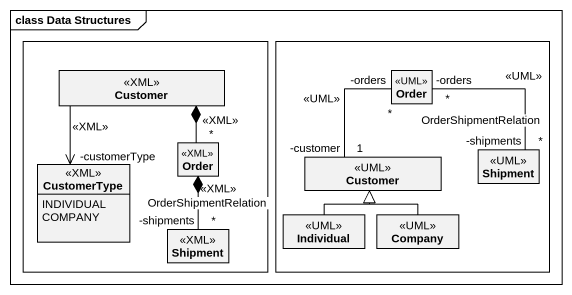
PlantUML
@startuml
mainframe class Data Structures
hide circle
hide empty members
rectangle " " as rectangle1 {
  class Customer <<XML>>
  enum CustomerType <<XML>> {
    INDIVIDUAL
    COMPANY
  }
  class "Order" as Order_2 <<XML>>
  class "Shipment" as Shipment_2 <<XML>>
}
rectangle " " as rectangle2 {
  class Order <<UML>>
  class "Customer" as Customer_2 <<UML>>
  class Shipment <<UML>>
  class Individual <<UML>>
  class Company <<UML>>
}
Customer *-- "*" Order_2 : <<XML>>
Order "*\n-orders" -- "1\n-customer" Customer_2 : <<UML>>
Order "-orders\n*" -- "-shipments\n*" Shipment : <<UML>>\nOrderShipmentRelation
CustomerType "-customerType" <-up- Customer : <<XML>>
Order_2 *-- "-shipments\n*" Shipment_2 : <<XML>>\nOrderShipmentRelation
Individual -up-|> Customer_2
Company -up-|> Customer_2
@enduml
